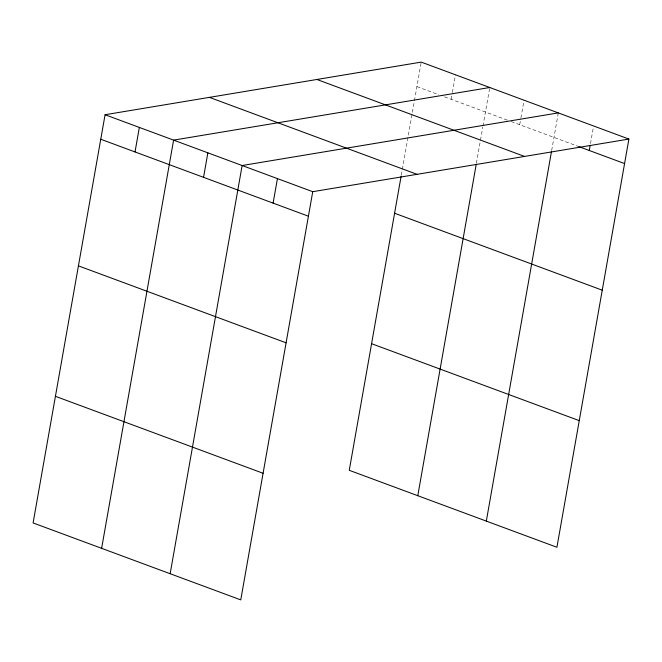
<?xml version="1.0" encoding="UTF-8"?>
<svg xmlns="http://www.w3.org/2000/svg" width="662" height="662" viewBox="0 0 662 662"><rect width="100%" height="100%" fill="white"/><g stroke="black" fill="none" stroke-linecap="round" stroke-linejoin="round"><path stroke-width="0.5" stroke-dasharray="3.31 2.48" d="M401.329 175.049L414.263 101.691M414.437 100.682L421.239 62.112M451.186 99.317L452.22 93.433M452.394 92.457L455.506 74.806M476.408 163.266L480.306 141.155M480.488 140.154L482.788 127.087M482.97 126.078L489.772 87.508M519.711 124.713L520.746 118.829M520.92 117.844L524.031 100.202M551.669 150.473L558.298 112.896M590.487 143.629L593.425 126.963M416.919 86.614L438.815 94.732M444.525 96.842L507.34 120.128M511.147 121.535L578.778 146.6"/><path stroke-width="0.99" d="M628.9 139.061L421.239 62.112L105.076 114.733L33.1 522.939L240.761 599.888L312.737 191.69L628.9 139.061L556.924 547.267L349.263 470.31L401.147 176.051M135.023 151.937L139.343 127.435M101.625 548.335L173.601 140.129L489.772 87.508M203.548 177.333L207.868 152.831M170.151 573.722L242.135 165.525L558.298 112.896M273.108 203.118L277.436 178.608M417.788 495.706L476.235 164.267M486.322 521.102L551.496 151.474M589.279 150.489L590.14 145.59M578.778 146.6L624.58 163.572M316.908 79.473L524.569 156.431M209.415 97.372L417.068 174.321M394.593 213.238L602.255 290.188M105.076 114.733L312.737 191.69M100.756 139.243L308.418 216.201M371.589 343.694L579.25 420.643M78.43 265.859L286.083 342.817M55.426 396.315L263.087 473.272"/></g></svg>
